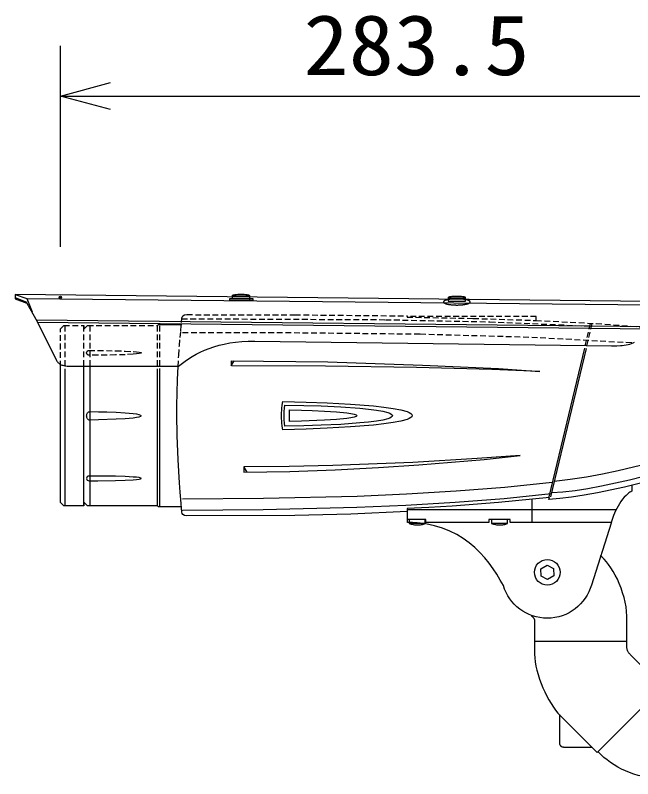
# Model space of a CAD drawing. Units: millimetres, scale not verified. Extents: x -63 to 63, y -56 to 57.
# Drawn here: x 3.51 to 28.07, y 9.04 to 39.39 of the extents above; entities that cross this region are included whole.
import ezdxf
from ezdxf.enums import TextEntityAlignment as Align

# ---------------------------------------------------------------- set-up
doc = ezdxf.new("R2010")
doc.units = ezdxf.units.MM
doc.header["$LTSCALE"] = 0.189787
doc.header["$PDMODE"] = 32
doc.header["$PDSIZE"] = 0.0949
doc.linetypes.add('DASHED1', pattern=[1.8, 1.2, -0.6])
for name, color, linetype in [('0-1_GAIKEI', 1, 'Continuous'), ('0-2_TOUROKU', 3, 'Continuous'), ('0-3_WAKU', 7, 'Continuous')]:
    doc.layers.add(name, color=color, linetype=linetype)
doc.styles.add('ＭＳ ゴシック', font='')
doc.styles.get('ＭＳ ゴシック').set_extended_font_data('MS Gothic')

# ---------------------------------------------------------------- blocks, each defined once
blk = doc.blocks.new('_OPEN30')
at = {"layer": '0-3_WAKU'}
blk.add_line((0, 0), (-1, 0), dxfattribs=at)
blk.add_lwpolyline([(-1, 0.26795), (0, 0), (-1, -0.26795)], dxfattribs=at)

msp = doc.modelspace()

# ---------------------------------------------------------------- linework, layer by layer
at = {"layer": '0-1_GAIKEI'}
for p, q in [((3.5063, 28.2932), (3.9701, 28.1247)), ((12.1457, 28.2343), (12.8206, 28.2343)), ((12.1546, 28.1018), (12.1546, 28.2527)), ((12.8206, 28.2527), (12.8206, 28.0797)), ((3.5063, 28.1649), (3.9631, 27.9861)), ((29.7202, 27.849), (3.9678, 28.1188)), ((3.9701, 28.1247), (4.1807, 27.595)), ((12.0259, 28.1179), (12.0259, 28.0566)), ((12.967, 28.1179), (12.0259, 28.1179)), ((12.0259, 28.0566), (12.967, 28.0566)), ((12.967, 28.0566), (12.967, 28.1179)), ((20.746, 28.0254), (20.746, 28.1765)), ((21.4119, 28.1765), (21.4119, 28.0032)), ((19.0949, 27.438), (19.0949, 27.3871)), ((26.1541, 26.1571), (24.7365, 20.2404)), ((26.2166, 26.1412), (24.8028, 20.2404)), ((12.1006, 25.4552), (12.2188, 25.6548)), ((12.1035, 25.4533), (12.1035, 25.6553)), ((5.4779, 25.3229), (5.4779, 19.8931)), ((6.2227, 25.4245), (6.2227, 19.8931)), ((6.4753, 25.4039), (6.4753, 19.8931)), ((9.1568, 25.3229), (9.1568, 19.8931)), ((9.2395, 25.3435), (9.2395, 19.8931)), ((12.5994, 21.4304), (12.7178, 21.231)), ((12.6025, 21.4321), (12.6025, 21.2303))]:
    msp.add_line(p, q, dxfattribs=at)
at = {"layer": '0-1_GAIKEI', "color": 7}
for p, q in [((30.5228, 27.9967), (3.5063, 28.292)), ((20.7369, 28.158), (21.4119, 28.158)), ((20.7369, 28.0219), (21.4119, 28.0219)), ((28.9822, 26.9946), (4.3518, 27.2718)), ((4.3734, 27.2097), (5.1506, 25.6633)), ((28.8751, 26.9024), (4.3979, 27.18)), ((9.199, 27.0911), (10.1405, 27.0911)), ((13.0357, 26.4364), (27.2261, 26.2451)), ((5.3129, 20.0179), (5.3129, 25.5133)), ((5.6848, 25.4384), (9.9994, 25.4384)), ((24.0563, 20.1552), (24.0563, 19.2569)), ((24.7337, 20.1449), (24.7581, 20.2187)), ((9.1618, 19.8903), (6.3868, 19.8903)), ((9.199, 19.8531), (9.1618, 19.8903)), ((10.099, 19.8531), (9.199, 19.8531)), ((19.0949, 19.7871), (19.0949, 19.6684)), ((19.1134, 19.2242), (19.1134, 19.7267)), ((27.3915, 19.7232), (19.1134, 19.7232)), ((19.845, 19.344), (19.1134, 19.344)), ((19.1847, 19.3379), (19.1847, 19.1877)), ((19.1847, 19.2001), (19.8106, 19.2001)), ((19.8169, 19.1877), (19.8169, 19.3379)), ((22.3521, 19.344), (22.3521, 19.2242)), ((23.1992, 19.344), (22.3521, 19.344)), ((22.4567, 19.3379), (22.4567, 19.1877)), ((22.4567, 19.2001), (23.0826, 19.2001)), ((23.0889, 19.1877), (23.0889, 19.3379)), ((27.2116, 19.2005), (26.4295, 16.7398)), ((27.8355, 14.3378), (27.8355, 15.5058)), ((24.1683, 15.3403), (24.1683, 13.9933)), ((24.1984, 14.5021), (27.8503, 14.5021)), ((29.2573, 12.6916), (27.9926, 13.9561)), ((26.6529, 10.0867), (29.2573, 12.6916)), ((25.1862, 11.5539), (26.6529, 10.0867)), ((25.3238, 10.3), (26.4398, 10.3))]:
    msp.add_line(p, q, dxfattribs=at)
at = {"layer": '0-1_GAIKEI', "linetype": 'DASHED1'}
for p, q in [((10.0988, 26.8362), (10.1305, 27.3431)), ((24.2363, 27.4178), (19.1049, 27.4178)), ((24.2363, 27.2303), (24.2363, 27.4178)), ((5.3129, 26.926), (5.4405, 27.0538)), ((5.4405, 27.0538), (6.2307, 27.0538)), ((5.4779, 27.0459), (5.4779, 25.3229)), ((6.2227, 27.0459), (6.2227, 25.4245)), ((6.2307, 26.9151), (6.3868, 27.0538)), ((6.2307, 27.0538), (6.2307, 26.9151)), ((6.3868, 27.0538), (9.1618, 27.0538)), ((6.4753, 27.0459), (6.4753, 25.4039)), ((9.1568, 27.0459), (9.1568, 25.3229)), ((9.1618, 27.0538), (9.199, 27.0911)), ((9.2395, 27.0459), (9.2395, 25.3435)), ((26.3869, 27.1288), (26.1541, 26.1571)), ((26.4532, 27.1288), (26.2166, 26.1412)), ((5.3129, 25.4245), (5.3129, 26.926))]:
    msp.add_line(p, q, dxfattribs=at)
at = {"layer": '0-1_GAIKEI', "color": 7}
for points in [[(3.5063, 28.292), (3.5063, 28.1092), (3.9701, 27.9407), (4.3734, 27.2097)], [(9.9994, 25.4384), (10.2602, 25.6352), (10.4009, 25.7301), (10.549, 25.8217), (10.7049, 25.9094), (10.8688, 25.9926), (11.0412, 26.0707), (11.2225, 26.143), (11.413, 26.2089), (11.613, 26.2677), (11.8231, 26.3188), (12.0435, 26.3615), (12.2745, 26.3953), (12.5167, 26.4195), (12.7703, 26.4334), (13.0357, 26.4364)], [(33.6916, 26.1499), (33.5736, 25.7095), (33.4038, 25.1805), (33.181, 24.5886), (33.0493, 24.2771), (32.9039, 23.9595), (32.7447, 23.639), (32.5715, 23.3189), (32.3842, 23.0023), (32.1826, 22.6924), (31.9666, 22.3925), (31.736, 22.1058), (31.4907, 21.8355), (31.2305, 21.5847), (30.5234, 21.3701), (29.7524, 21.1486), (28.8034, 20.8925), (27.7518, 20.6329), (26.6728, 20.401), (26.1466, 20.3052), (25.6417, 20.2279), (25.1676, 20.1732), (24.7337, 20.1449)], [(27.2261, 26.2451), (27.3311, 26.2452), (27.4445, 26.2487), (27.5828, 26.2576), (27.6575, 26.2647), (27.734, 26.274), (27.8107, 26.2858), (27.8862, 26.3002), (27.9591, 26.3177), (28.0277, 26.3385), (28.0907, 26.3628), (28.1466, 26.391)], [(5.1506, 25.6633), (5.1669, 25.6376), (5.1845, 25.6133), (5.2035, 25.5903), (5.2242, 25.5688), (5.2468, 25.5488), (5.2715, 25.5303), (5.2985, 25.5134), (5.3281, 25.4981), (5.3605, 25.4845), (5.396, 25.4725), (5.4347, 25.4623), (5.4768, 25.4538), (5.5227, 25.4471), (5.5725, 25.4423), (5.6265, 25.4394), (5.6848, 25.4384)], [(9.9299, 23.4586), (9.9337, 23.8757), (9.9444, 24.3787), (9.961, 24.9138), (9.9824, 25.4274)], [(10.0988, 20.1391), (10.0673, 20.4271), (10.0368, 20.8005), (9.9827, 21.7092), (9.9444, 22.6773), (9.9299, 23.5167)], [(28.0371, 20.7201), (28.0371, 20.4689), (27.997, 20.4483), (27.9576, 20.4247), (27.9189, 20.3983), (27.8809, 20.3692), (27.807, 20.304), (27.7364, 20.2303), (27.6691, 20.1496), (27.6054, 20.0633), (27.5455, 19.9728), (27.4896, 19.8795), (27.4379, 19.7848), (27.3906, 19.6901), (27.3479, 19.5968), (27.3102, 19.5063), (27.2774, 19.4201), (27.2499, 19.3394), (27.2279, 19.2657), (27.2116, 19.2005)], [(19.0949, 19.6684), (16.8553, 19.5613), (14.6326, 19.5083), (10.3309, 19.4886), (10.2373, 19.5019), (10.1753, 19.5362), (10.141, 19.5826), (10.1305, 19.6326), (10.0988, 20.1391)], [(24.7581, 20.2187), (22.7398, 20.0217), (20.8947, 19.8757), (19.9609, 19.82), (19.0949, 19.7871)], [(6.2307, 19.8903), (5.4405, 19.8903), (5.3129, 20.0179)], [(6.3868, 19.8903), (6.2307, 20.0288), (6.2307, 19.8903)], [(22.9275, 16.714), (22.805, 16.9389), (22.6702, 17.1647), (22.5226, 17.389), (22.3613, 17.6099), (22.1858, 17.8253), (21.9953, 18.033), (21.7891, 18.2309), (21.5666, 18.4169), (21.327, 18.5889), (21.0696, 18.7448), (20.7938, 18.8825), (20.4988, 18.9999), (20.184, 19.0949), (19.8486, 19.1653), (19.492, 19.2092), (19.3055, 19.2204), (19.1134, 19.2242)], [(19.1847, 19.1877), (19.2228, 19.1744), (19.2621, 19.1625), (19.3023, 19.1523), (19.3432, 19.1437), (19.3847, 19.1367), (19.4264, 19.1315), (19.4683, 19.1281), (19.5101, 19.1266), (19.5515, 19.127), (19.5925, 19.1293), (19.6328, 19.1337), (19.6722, 19.1401), (19.7105, 19.1487), (19.7475, 19.1594), (19.783, 19.1724), (19.8169, 19.1877)], [(22.3521, 19.2242), (19.845, 19.2242), (19.845, 19.344)], [(22.4567, 19.1877), (22.4948, 19.1744), (22.5341, 19.1625), (22.5744, 19.1523), (22.6153, 19.1437), (22.6568, 19.1367), (22.6985, 19.1315), (22.7404, 19.1281), (22.7822, 19.1266), (22.8237, 19.127), (22.8647, 19.1293), (22.905, 19.1337), (22.9444, 19.1401), (22.9826, 19.1487), (23.0196, 19.1594), (23.0551, 19.1724), (23.0889, 19.1877)], [(27.2116, 19.2242), (23.1992, 19.2242), (23.1992, 19.344)], [(27.8355, 15.5058), (27.8281, 15.6876), (27.807, 15.873), (27.7733, 16.0603), (27.7283, 16.2479), (27.6734, 16.4339), (27.6097, 16.6168), (27.5386, 16.7948), (27.4613, 16.9663), (27.3791, 17.1296), (27.2932, 17.2829), (27.205, 17.4246), (27.1156, 17.553), (27.0265, 17.6664), (26.9387, 17.7631), (26.8537, 17.8415), (26.7727, 17.8998)], [(26.4295, 16.7398), (26.3828, 16.5992), (26.3254, 16.464), (26.2576, 16.3346), (26.1801, 16.2115), (26.0933, 16.0954), (25.9977, 15.9866), (25.8939, 15.8857), (25.7824, 15.7932), (25.6637, 15.7097), (25.5383, 15.6356), (25.4067, 15.5716), (25.2695, 15.518), (25.1271, 15.4754), (24.9802, 15.4443), (24.8291, 15.4253), (24.6745, 15.4189), (24.5216, 15.4252), (24.3722, 15.4438), (24.2269, 15.4741), (24.086, 15.5158), (23.9501, 15.5682), (23.8196, 15.6309), (23.6952, 15.7034), (23.5773, 15.7852), (23.4664, 15.8758), (23.3629, 15.9747), (23.2675, 16.0813), (23.1805, 16.1953), (23.1025, 16.316), (23.034, 16.443), (22.9755, 16.5759), (22.9275, 16.714)], [(24.0337, 15.5198), (24.046, 15.5114), (24.0574, 15.5031), (24.0682, 15.4947), (24.0782, 15.4864), (24.0875, 15.4782), (24.0961, 15.4701), (24.1042, 15.462), (24.1116, 15.4541), (24.1246, 15.4386), (24.1355, 15.4238), (24.1444, 15.4097), (24.1515, 15.3966), (24.1571, 15.3845), (24.1613, 15.3736), (24.1642, 15.364), (24.1662, 15.3558), (24.1681, 15.3443), (24.1683, 15.3403)], [(27.9926, 13.9561), (27.9723, 13.9771), (27.9536, 13.998), (27.9363, 14.0189), (27.9206, 14.0399), (27.9063, 14.0611), (27.8935, 14.0827), (27.882, 14.1047), (27.8719, 14.1272), (27.863, 14.1503), (27.8555, 14.1742), (27.8493, 14.1988), (27.8442, 14.2244), (27.8403, 14.251), (27.8376, 14.2787), (27.836, 14.3076), (27.8355, 14.3378)], [(24.1683, 13.9933), (24.1746, 13.8429), (24.1927, 13.6844), (24.2219, 13.5196), (24.2611, 13.3502), (24.3094, 13.1777), (24.3661, 13.0038), (24.43, 12.8302), (24.5004, 12.6586), (24.5764, 12.4906), (24.6569, 12.3278), (24.7412, 12.1719), (24.8282, 12.0245), (24.9172, 11.8874), (25.0071, 11.7622), (25.0971, 11.6505), (25.1862, 11.5539)], [(25.1537, 11.5869), (25.1537, 10.4701), (25.154, 10.4614), (25.1546, 10.4528), (25.1557, 10.4443), (25.1572, 10.4359), (25.1591, 10.4277), (25.1614, 10.4196), (25.1641, 10.4118), (25.1671, 10.404), (25.1705, 10.3965), (25.1743, 10.3892), (25.1784, 10.3821), (25.1828, 10.3752), (25.1876, 10.3685), (25.1926, 10.3621), (25.198, 10.3559), (25.2036, 10.35), (25.2095, 10.3443), (25.2157, 10.339), (25.2221, 10.3339), (25.2288, 10.3292), (25.2357, 10.3247), (25.2428, 10.3206), (25.2501, 10.3169), (25.2577, 10.3134), (25.2654, 10.3104), (25.2733, 10.3077), (25.2813, 10.3054), (25.2896, 10.3035), (25.2979, 10.302), (25.3064, 10.3009), (25.3151, 10.3003), (25.3238, 10.3)], [(29.2533, 9.0395), (29.0487, 9.0486), (28.8505, 9.0667), (28.6586, 9.0936), (28.4728, 9.1289), (28.2931, 9.1725), (28.1193, 9.224), (27.9513, 9.2832), (27.789, 9.3498), (27.6323, 9.4235), (27.4811, 9.5041), (27.3352, 9.5913), (27.1945, 9.6848), (27.059, 9.7843), (26.9285, 9.8896), (26.8028, 10.0004), (26.6819, 10.1164)]]:
    msp.add_lwpolyline(points, dxfattribs=at)
at = {"layer": '0-1_GAIKEI'}
for points in [[(12.1546, 28.2527), (12.1563, 28.2576), (12.1614, 28.2625), (12.1696, 28.2672), (12.1808, 28.2716), (12.2115, 28.2799), (12.2521, 28.2871), (12.3014, 28.2931), (12.358, 28.2976), (12.4206, 28.3004), (12.4877, 28.3014), (12.5548, 28.3004), (12.6172, 28.2976), (12.6738, 28.2931), (12.723, 28.2871), (12.7637, 28.2799), (12.7944, 28.2716), (12.8056, 28.2672), (12.8138, 28.2625), (12.8188, 28.2576), (12.8206, 28.2527)], [(20.746, 28.1765), (20.7477, 28.1815), (20.7528, 28.1863), (20.761, 28.1909), (20.7722, 28.1954), (20.8029, 28.2036), (20.8436, 28.2108), (20.8928, 28.2168), (20.9494, 28.2213), (21.0119, 28.2241), (21.079, 28.2251), (21.1461, 28.2241), (21.2085, 28.2213), (21.2651, 28.2168), (21.3144, 28.2108), (21.355, 28.2036), (21.3857, 28.1954), (21.3969, 28.1909), (21.4051, 28.1863), (21.4102, 28.1815), (21.4119, 28.1765)], [(20.6618, 28.0685), (20.6515, 28.0654), (20.6416, 28.0623), (20.6322, 28.0591), (20.6232, 28.0559), (20.6146, 28.0526), (20.6065, 28.0492), (20.5988, 28.0458), (20.5917, 28.0423), (20.585, 28.0388), (20.5788, 28.0352), (20.5731, 28.0316), (20.5679, 28.0279), (20.5632, 28.0242), (20.559, 28.0205), (20.5553, 28.0167), (20.5522, 28.0129), (20.5495, 28.0091), (20.5474, 28.0053), (20.5458, 28.0015), (20.5448, 27.9976), (20.5443, 27.9938), (20.5443, 27.9899), (20.5448, 27.9861), (20.5458, 27.9822), (20.5474, 27.9784), (20.5495, 27.9746), (20.5522, 27.9707), (20.5553, 27.967), (20.559, 27.9632), (20.5632, 27.9595), (20.5679, 27.9558), (20.5731, 27.9521), (20.5788, 27.9485), (20.585, 27.9449), (20.5917, 27.9414), (20.5988, 27.9379), (20.6065, 27.9345), (20.6146, 27.9311), (20.6232, 27.9278)], [(20.6232, 27.9278), (20.6322, 27.9245), (20.6416, 27.9214), (20.6515, 27.9182), (20.6618, 27.9152), (20.6726, 27.9122), (20.6837, 27.9094), (20.6952, 27.9066), (20.7071, 27.9039), (20.7194, 27.9012), (20.732, 27.8987), (20.7449, 27.8962), (20.7582, 27.8939), (20.7718, 27.8916), (20.7857, 27.8895), (20.7999, 27.8875), (20.8144, 27.8855), (20.8291, 27.8837), (20.8441, 27.8819), (20.8593, 27.8803), (20.8747, 27.8788), (20.8903, 27.8774), (20.9061, 27.8761), (20.9221, 27.875), (20.9382, 27.8739), (20.9544, 27.873), (20.9708, 27.8722), (20.9873, 27.8715), (21.0039, 27.8709), (21.0205, 27.8704), (21.0372, 27.8701), (21.0539, 27.8699), (21.0707, 27.8698), (21.0874, 27.8698), (21.1042, 27.87), (21.1209, 27.8703), (21.1376, 27.8706), (21.1542, 27.8712), (21.1707, 27.8718), (21.1871, 27.8726)], [(21.2515, 28.1069), (21.2357, 28.1081), (21.2196, 28.1092), (21.2034, 28.1102), (21.1871, 28.1111), (21.1707, 28.1119), (21.1542, 28.1125), (21.1376, 28.113), (21.1209, 28.1134), (21.1042, 28.1137), (21.0874, 28.1138), (21.0707, 28.1139), (21.0539, 28.1138), (21.0372, 28.1136), (21.0205, 28.1132), (21.0039, 28.1128), (20.9873, 28.1122), (20.9708, 28.1115), (20.9544, 28.1107), (20.9382, 28.1098), (20.9221, 28.1087), (20.9061, 28.1075), (20.8903, 28.1063), (20.8747, 28.1049), (20.8593, 28.1033), (20.8441, 28.1017), (20.8291, 28.1), (20.8144, 28.0982), (20.7999, 28.0962), (20.7857, 28.0942), (20.7718, 28.092), (20.7582, 28.0898), (20.7449, 28.0874), (20.732, 28.085), (20.7194, 28.0824), (20.7071, 28.0798), (20.6952, 28.0771), (20.6837, 28.0743), (20.6726, 28.0714), (20.6618, 28.0685)], [(21.1871, 27.8726), (21.2034, 27.8734), (21.2196, 27.8744), (21.2357, 27.8755), (21.2515, 27.8768), (21.2673, 27.8781), (21.2828, 27.8795), (21.2981, 27.8811), (21.3132, 27.8828), (21.328, 27.8846), (21.3426, 27.8865), (21.3569, 27.8885), (21.371, 27.8906), (21.3847, 27.8928), (21.3982, 27.8951), (21.4113, 27.8975), (21.4241, 27.8999), (21.4365, 27.9025), (21.4486, 27.9052), (21.4603, 27.908), (21.4716, 27.9108), (21.4826, 27.9137), (21.4931, 27.9167), (21.5032, 27.9198), (21.5129, 27.9229), (21.5221, 27.9261), (21.5309, 27.9294), (21.5392, 27.9328), (21.5471, 27.9362), (21.5545, 27.9396), (21.5615, 27.9431), (21.5679, 27.9467), (21.5738, 27.9503), (21.5793, 27.9539), (21.5843, 27.9576), (21.5887, 27.9613), (21.5926, 27.9651), (21.596, 27.9689), (21.5989, 27.9726), (21.6013, 27.9765)], [(21.6055, 27.9918), (21.6053, 27.9957), (21.6045, 27.9995), (21.6032, 28.0034), (21.6013, 28.0072), (21.5989, 28.011), (21.596, 28.0148), (21.5926, 28.0186), (21.5887, 28.0223), (21.5843, 28.026), (21.5793, 28.0297), (21.5738, 28.0334), (21.5679, 28.037), (21.5615, 28.0405), (21.5545, 28.044), (21.5471, 28.0475), (21.5392, 28.0509), (21.5309, 28.0542), (21.5221, 28.0575), (21.5129, 28.0607), (21.5032, 28.0639), (21.4931, 28.067), (21.4826, 28.0699), (21.4716, 28.0729), (21.4603, 28.0757), (21.4486, 28.0785), (21.4365, 28.0811), (21.4241, 28.0837), (21.4113, 28.0862), (21.3982, 28.0886), (21.3847, 28.0909), (21.371, 28.0931), (21.3569, 28.0952), (21.3426, 28.0972), (21.328, 28.0991), (21.3132, 28.1009), (21.2981, 28.1026), (21.2828, 28.1041), (21.2673, 28.1056), (21.2515, 28.1069)], [(21.6013, 27.9765), (21.6032, 27.9803), (21.6045, 27.9841), (21.6053, 27.988), (21.6055, 27.9918)], [(12.1035, 25.6553), (15.9375, 25.6048), (19.703, 25.4844), (22.7373, 25.3407), (24.3775, 25.2204), (22.4685, 25.3091), (19.4641, 25.3834), (15.8479, 25.4343), (12.1035, 25.4533)], [(14.1518, 22.9119), (14.1436, 22.9559), (14.1255, 23.0758), (14.1158, 23.1586), (14.1074, 23.2536), (14.1014, 23.3586), (14.0992, 23.4713), (14.1014, 23.584), (14.1074, 23.6889), (14.1158, 23.7839), (14.1255, 23.8667), (14.1436, 23.9866), (14.1518, 24.0305)], [(14.1518, 24.0305), (15.087, 24.01), (15.9173, 23.9789), (16.8431, 23.9291), (17.7544, 23.857), (18.1702, 23.8115), (18.5413, 23.7591), (18.8538, 23.6993), (19.094, 23.6318), (19.1827, 23.5949), (19.2482, 23.5559), (19.2888, 23.5147), (19.3027, 23.4713), (19.2888, 23.4307), (19.2482, 23.392), (19.1827, 23.3551), (19.094, 23.32), (18.8538, 23.255), (18.5413, 23.1968), (18.1702, 23.1451), (17.7544, 23.0995), (16.8431, 23.0253), (15.9173, 22.972), (15.087, 22.937), (14.1518, 22.9119)], [(14.2258, 23.049), (14.2152, 23.1727), (14.208, 23.3069), (14.2047, 23.4713), (14.208, 23.6356), (14.2152, 23.7697), (14.2258, 23.8933)], [(14.2258, 23.8933), (14.9937, 23.8793), (15.6841, 23.8572), (16.4559, 23.8208), (17.2168, 23.7671), (17.5643, 23.7328), (17.8744, 23.693), (18.1357, 23.6474), (18.3367, 23.5955), (18.4109, 23.5671), (18.4657, 23.5369), (18.4996, 23.505), (18.5113, 23.4713), (18.4996, 23.4385), (18.4657, 23.4074), (18.4109, 23.378), (18.3367, 23.3501), (18.1357, 23.2991), (17.8744, 23.2539), (17.5643, 23.2143), (17.2168, 23.18), (16.4559, 23.1256), (15.6841, 23.088), (14.9937, 23.0645), (14.2258, 23.049)], [(32.1512, 22.6609), (31.5009, 22.4237), (30.7631, 22.1739), (29.8169, 21.878), (28.7124, 21.5673), (27.4997, 21.2727), (26.8683, 21.1412), (26.2287, 21.0254), (25.587, 20.9292), (24.9495, 20.8565)], [(12.6025, 21.2303), (14.4317, 21.2536), (16.2369, 21.3161), (17.9651, 21.4066), (19.5634, 21.5141), (22.1588, 21.7355), (23.5997, 21.8913), (21.8901, 21.767), (19.3246, 21.615), (16.1473, 21.4864), (14.4056, 21.4467), (12.6025, 21.4321)], [(31.5539, 21.9117), (30.8161, 21.6857), (30.0136, 21.4525), (29.0286, 21.183), (27.941, 20.9101), (26.8305, 20.6666), (26.2917, 20.5661), (25.7771, 20.4853), (25.2967, 20.4283), (24.8606, 20.3992)], [(10.1591, 20.1644), (13.3812, 20.1864), (17.1123, 20.278), (19.072, 20.3617), (21.0428, 20.4772), (22.986, 20.6292), (24.8629, 20.8224)], [(10.1591, 19.7159), (13.3759, 19.7379), (17.0953, 19.8295), (19.0488, 19.9133), (21.0142, 20.0288), (22.9536, 20.1807), (24.8292, 20.3739)]]:
    msp.add_lwpolyline(points, dxfattribs=at)
at = {"layer": '0-1_GAIKEI', "linetype": 'DASHED1'}
for points in [[(10.1305, 27.3431), (10.141, 27.3929), (10.1753, 27.4392), (10.2373, 27.4733), (10.3309, 27.4866), (14.6326, 27.4801), (19.0949, 27.438)], [(10.1305, 27.3252), (18.2321, 27.2871), (22.3833, 27.1999), (26.3949, 27.0321)], [(19.0949, 27.3871), (21.7288, 27.3357), (24.223, 27.2571), (26.6212, 27.1343), (28.967, 26.9507)], [(9.9824, 25.4274), (10.0082, 25.8757), (10.0367, 26.2554), (10.0672, 26.5734), (10.0988, 26.8362)], [(10.1591, 26.7805), (14.935, 26.7699), (19.6139, 26.7178), (24.0536, 26.5945), (28.1118, 26.3697)]]:
    msp.add_lwpolyline(points, dxfattribs=at)
msp.add_lwpolyline([(8.5183, 25.9676), (8.5125, 25.9589), (8.4956, 25.9508), (8.4313, 25.936), (8.3312, 25.9232), (8.2013, 25.9122), (7.8752, 25.8952), (7.4999, 25.8838), (6.7885, 25.8733), (6.4417, 25.8718), (6.4044, 25.8793), (6.3739, 25.8999), (6.3533, 25.9303), (6.3457, 25.9676), (6.3533, 26.0049), (6.3739, 26.0354), (6.4044, 26.0559), (6.4417, 26.0635), (6.7885, 26.062), (7.4999, 26.0514), (7.8752, 26.04), (8.2013, 26.023), (8.3312, 26.012), (8.4313, 25.9992), (8.4956, 25.9845), (8.5125, 25.9763)], close=True, dxfattribs=at)
at = {"layer": '0-1_GAIKEI'}
for points in [[(14.4157, 23.7035), (14.8888, 23.6925), (15.3204, 23.6774), (15.8043, 23.6547), (16.2823, 23.6237), (16.6959, 23.5833), (16.8603, 23.5594), (16.9868, 23.5328), (17.068, 23.5035), (17.0894, 23.4878), (17.0967, 23.4713), (17.0894, 23.4558), (17.068, 23.4409), (16.9868, 23.4128), (16.8603, 23.3871), (16.6959, 23.3637), (16.2823, 23.3236), (15.8043, 23.2919), (14.8888, 23.2516), (14.4157, 23.2391)], [(8.5076, 23.463), (8.5019, 23.4503), (8.4855, 23.4383), (8.4231, 23.4159), (8.3259, 23.3959), (8.1997, 23.378), (7.8826, 23.3484), (7.5171, 23.3261), (6.8213, 23.3), (6.4738, 23.2929), (6.448, 23.2964), (6.424, 23.3063), (6.4023, 23.3219), (6.3833, 23.3427), (6.3677, 23.3679), (6.3558, 23.3968), (6.3483, 23.4287), (6.3457, 23.463), (6.3483, 23.4973), (6.3558, 23.5294), (6.3677, 23.5584), (6.3833, 23.5836), (6.4023, 23.6044), (6.424, 23.6201), (6.448, 23.6301), (6.4738, 23.6335), (6.8213, 23.6293), (7.1482, 23.6217), (7.5171, 23.6081), (7.8826, 23.5871), (8.1997, 23.557), (8.3259, 23.538), (8.4231, 23.5161), (8.4855, 23.4912), (8.5019, 23.4775)], [(8.5183, 20.9764), (8.5125, 20.9851), (8.4956, 20.9933), (8.4313, 21.0081), (8.3312, 21.0209), (8.2013, 21.0318), (7.8752, 21.0489), (7.4999, 21.0603), (6.7885, 21.0708), (6.4417, 21.0723), (6.4044, 21.0647), (6.3739, 21.0442), (6.3533, 21.0137), (6.3457, 20.9764), (6.3533, 20.9391), (6.3739, 20.9086), (6.4044, 20.888), (6.4417, 20.8804), (6.7885, 20.8819), (7.4999, 20.8924), (7.8752, 20.9038), (8.2013, 20.9209), (8.3312, 20.9319), (8.4313, 20.9447), (8.4956, 20.9595), (8.5125, 20.9677)]]:
    msp.add_lwpolyline(points, close=True, dxfattribs=at)
at = {"layer": '0-1_GAIKEI', "color": 7}
msp.add_lwpolyline([(24.9296, 17.1066), (24.683, 16.9542), (24.4281, 17.092), (24.4194, 17.3813), (24.6661, 17.5335), (24.9212, 17.3961)], close=True, dxfattribs=at)
msp.add_circle((24.6746, 17.2439), 0.5102, dxfattribs=at)
at = {"layer": '0-2_TOUROKU'}
for p, q in [((5.3015, 30.176), (5.3015, 38.176)), ((7.3015, 36.176), (31.7015, 36.176))]:
    msp.add_line(p, q, dxfattribs=at)
at = {"layer": '0-3_WAKU'}
msp.add_point((5.3015, 28.176), dxfattribs=at)

# ---------------------------------------------------------------- block references
at = {"layer": '0-2_TOUROKU', "xscale": 2, "yscale": 2, "rotation": 180}
msp.add_blockref('_OPEN30', (5.3015, 36.176), dxfattribs=at)

# ---------------------------------------------------------------- texts
at = {"layer": '0-2_TOUROKU', "style": 'ＭＳ ゴシック', "width": 1.1}
msp.add_text('283.5', height=2.406, dxfattribs=at).set_placement((14.9739, 36.2856), align=Align.BOTTOM_LEFT)

doc.saveas('drawing.dxf')
